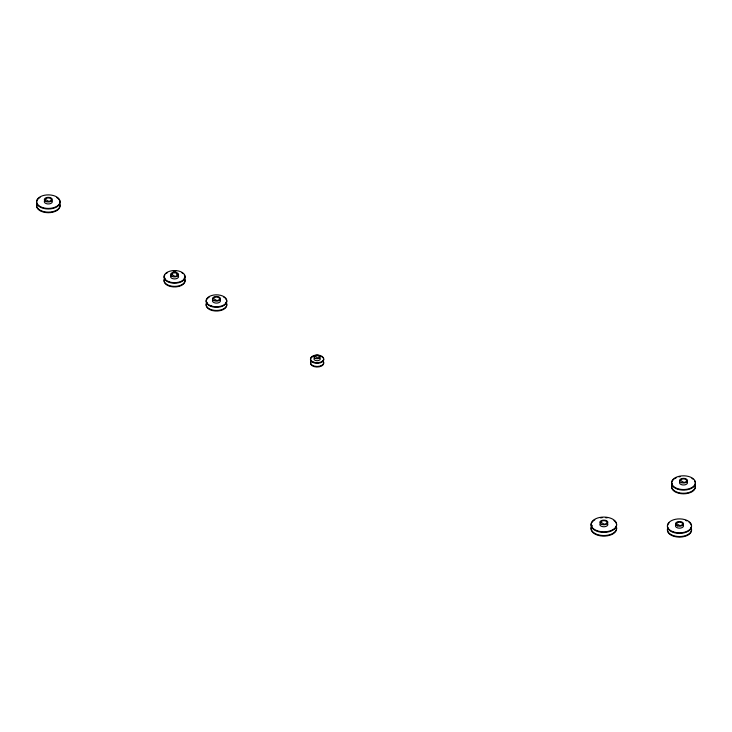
<?xml version="1.0" encoding="UTF-8"?>
<svg xmlns="http://www.w3.org/2000/svg" width="732" height="732" viewBox="0 0 732 732"><rect width="100%" height="100%" fill="white"/><g stroke="black" fill="none" stroke-linecap="round" stroke-linejoin="round"><path stroke-width="1.1" d="M323.26 361.727A6.652 3.843 0 0 1 316.682 367.025A6.652 3.843 0 0 1 311.365 361.269M323.26 358.012A6.652 3.843 0 0 1 320.195 362.88A6.652 3.843 0 0 1 311.512 361.544A6.652 3.843 0 0 1 313.067 356.429M313.799 356.155A6.652 3.843 0 0 1 315.401 355.77M319.664 355.935A6.652 3.843 0 0 1 320.442 356.155M321.165 356.429A6.652 3.843 0 0 1 321.824 356.768M322.4 357.143A6.652 3.843 0 0 1 322.876 357.555M322.876 360.702A6.652 3.843 0 0 1 317.121 366.458A6.652 3.843 0 0 1 311.365 360.702M320.159 358.433A3.148 1.821 0 0 1 316.709 360.711A3.148 1.821 0 0 1 314.394 357.994M52.21 201.044A4.026 2.324 0 0 1 47.543 203.926A4.026 2.324 0 0 1 45.128 200.239M56.611 197.43A11.721 6.771 0 0 1 56.611 207.01A11.721 6.771 0 0 1 40.031 207.01A11.721 6.771 0 0 1 40.031 197.43M59.649 204.182A11.721 6.771 0 0 1 56.611 210.725L55.458 211.31A11.721 6.771 0 0 1 41.184 211.31L40.031 210.725A11.721 6.771 0 0 1 37.003 204.182M59.649 203.615A11.721 6.771 0 0 1 48.321 212.134A11.721 6.771 0 0 1 37.003 203.615M689.059 522.191A12.078 6.972 0 0 1 688.025 531.359A12.078 6.972 0 0 1 672.132 531.963A12.078 6.972 0 0 1 669.03 522.95M685.518 520.397A12.078 6.972 0 0 1 686.836 520.9M691.145 527.772A12.078 6.972 0 0 1 679.479 536.547A12.078 6.972 0 0 1 667.822 527.772M690.642 527.479A12.078 6.972 0 0 1 688.025 535.083L686.836 535.678A12.078 6.972 0 0 1 672.132 535.678L670.942 535.083A12.078 6.972 0 0 1 667.822 528.348M683.368 525.265A4.026 2.324 0 0 1 678.957 528.165A4.026 2.324 0 0 1 676.002 524.698M694.494 480.613A11.904 6.872 0 0 1 681.949 490.056A11.904 6.872 0 0 1 674.062 479.057M675.087 478.38A11.904 6.872 0 0 1 676.258 477.795M678.948 476.898A11.904 6.872 0 0 1 680.421 476.605M691.914 478.38A11.904 6.872 0 0 1 692.939 479.057M686.982 481.51A4.026 2.324 0 0 1 684.027 484.977A4.026 2.324 0 0 1 679.616 482.068M694.997 485.179A11.904 6.872 0 0 1 691.914 491.812L690.743 492.407A11.904 6.872 0 0 1 676.258 492.407L675.087 491.812A11.904 6.872 0 0 1 672.507 484.328M694.997 484.611A11.904 6.872 0 0 1 682.718 493.24A11.904 6.872 0 0 1 672.507 483.761M225.401 298.382A10.321 5.957 0 0 1 222.382 306.25A10.321 5.957 0 0 1 208.556 305.198A10.321 5.957 0 0 1 209.16 297.146M223.763 297.146A10.321 5.957 0 0 1 224.651 297.732M226.005 302.801A10.321 5.957 0 0 1 223.763 309.297L222.748 309.81A10.321 5.957 0 0 1 210.175 309.81L209.16 309.297A10.321 5.957 0 0 1 206.927 302.801M226.005 302.225A10.321 5.957 0 0 1 216.462 310.469A10.321 5.957 0 0 1 206.927 302.225M219.948 299.635A4.026 2.324 0 0 1 216.992 303.094A4.026 2.324 0 0 1 212.573 300.193M178.288 275.717A4.026 2.324 0 0 1 174.564 278.929A4.026 2.324 0 0 1 170.849 275.717M172.112 274.756A4.026 2.324 0 0 1 172.551 274.592M176.577 274.592A4.026 2.324 0 0 1 177.016 274.756M184.263 278.572A10.504 6.066 0 0 1 181.994 285.178L180.96 285.7A10.504 6.066 0 0 1 168.177 285.7L167.143 285.178A10.504 6.066 0 0 1 164.865 278.572M184.263 277.995A10.504 6.066 0 0 1 174.564 286.377A10.504 6.066 0 0 1 164.865 277.995M184.263 274.857A10.504 6.066 0 0 1 174.564 283.238A10.504 6.066 0 0 1 164.865 274.857M166.237 273.484A10.504 6.066 0 0 1 167.143 272.89M173.191 271.169A10.504 6.066 0 0 1 175.936 271.169M181.994 272.89A10.504 6.066 0 0 1 182.899 273.484M616.188 523.106A12.773 7.375 0 0 1 600.542 532.146A12.773 7.375 0 0 1 594.814 519.802M600.542 517.899A12.773 7.375 0 0 1 602.18 517.707M605.51 517.707A12.773 7.375 0 0 1 607.157 517.899M613.983 520.525A12.773 7.375 0 0 1 615.649 522.2M616.188 526.83A12.773 7.375 0 0 1 612.876 533.948L611.623 534.589A12.773 7.375 0 0 1 596.068 534.589L594.814 533.948A12.773 7.375 0 0 1 592.042 525.915M607.331 523.288A4.026 2.324 0 0 1 604.632 526.729A4.026 2.324 0 0 1 599.856 524.149M616.188 526.253A12.773 7.375 0 0 1 603.012 535.522A12.773 7.375 0 0 1 592.042 525.338M45.375 199.424L48.715 201.355A2.974 1.72 0 0 0 51.295 199.571A2.974 1.72 0 0 0 48.458 197.933A2.974 1.72 0 0 0 45.375 199.424M171.526 274.372L174.966 276.357A3.065 1.766 0 0 0 177.629 274.527A3.065 1.766 0 0 0 174.701 272.835A3.065 1.766 0 0 0 171.526 274.372M213.424 298.565L216.864 300.55A3.065 1.766 0 0 0 219.527 298.72A3.065 1.766 0 0 0 216.599 297.027A3.065 1.766 0 0 0 213.424 298.565M600.807 522.218L604.248 524.203A3.065 1.766 0 0 0 606.91 522.374A3.065 1.766 0 0 0 603.982 520.681A3.065 1.766 0 0 0 600.807 522.218M680.467 480.439L683.898 482.425A3.065 1.766 0 0 0 686.561 480.595A3.065 1.766 0 0 0 683.633 478.902A3.065 1.766 0 0 0 680.467 480.439M676.45 523.627L679.882 525.613A3.065 1.766 0 0 0 682.544 523.783A3.065 1.766 0 0 0 679.616 522.099A3.065 1.766 0 0 0 676.45 523.627M315.099 356.42L317.953 358.076A2.187 1.263 0 0 0 318.667 356.017A2.187 1.263 0 0 0 315.099 356.42M313.067 361.956A6.652 3.843 0 0 0 323.709 359.412A6.652 3.843 0 0 0 314.577 355.359A6.652 3.843 0 0 0 313.067 361.956M315.547 358.479A3.148 1.821 0 0 0 320.268 356.905A3.148 1.821 0 0 0 315.547 355.331A3.148 1.821 0 0 0 315.547 358.479M46.308 201.657A4.026 2.324 0 0 0 52.347 199.653A4.026 2.324 0 0 0 46.308 197.64A4.026 2.324 0 0 0 46.308 201.657M42.465 207.513A11.721 6.771 0 0 0 60.051 201.648A11.721 6.771 0 0 0 42.465 195.783A11.721 6.771 0 0 0 42.465 207.513M677.475 525.878A4.026 2.324 0 0 0 683.505 523.865A4.026 2.324 0 0 0 677.475 521.852A4.026 2.324 0 0 0 677.475 525.878M673.449 531.899A12.078 6.972 0 0 0 691.557 525.86A12.078 6.972 0 0 0 673.449 519.821A12.078 6.972 0 0 0 673.449 531.899M677.548 488.619A11.904 6.872 0 0 0 695.4 482.672A11.904 6.872 0 0 0 677.548 476.724A11.904 6.872 0 0 0 677.548 488.619M681.492 482.681A4.026 2.324 0 0 0 687.522 480.668A4.026 2.324 0 0 0 681.492 478.655A4.026 2.324 0 0 0 681.492 482.681M211.301 305.958A10.321 5.957 0 0 0 226.792 300.797A10.321 5.957 0 0 0 211.301 295.627A10.321 5.957 0 0 0 211.301 305.958M214.009 300.632A4.026 2.324 0 0 0 220.451 299.095A4.026 2.324 0 0 0 214.924 296.643A4.026 2.324 0 0 0 214.009 300.632M169.312 281.857A10.504 6.066 0 0 0 185.068 276.605A10.504 6.066 0 0 0 169.312 271.352A10.504 6.066 0 0 0 169.312 281.857M172.112 276.449A4.026 2.324 0 0 0 178.553 274.903A4.026 2.324 0 0 0 173.026 272.46A4.026 2.324 0 0 0 172.112 276.449M597.458 530.837A12.773 7.375 0 0 0 616.619 524.451A12.773 7.375 0 0 0 597.458 518.064A12.773 7.375 0 0 0 597.458 530.837M601.393 524.295A4.026 2.324 0 0 0 607.834 522.749A4.026 2.324 0 0 0 602.308 520.296A4.026 2.324 0 0 0 601.393 524.295"/></g></svg>
